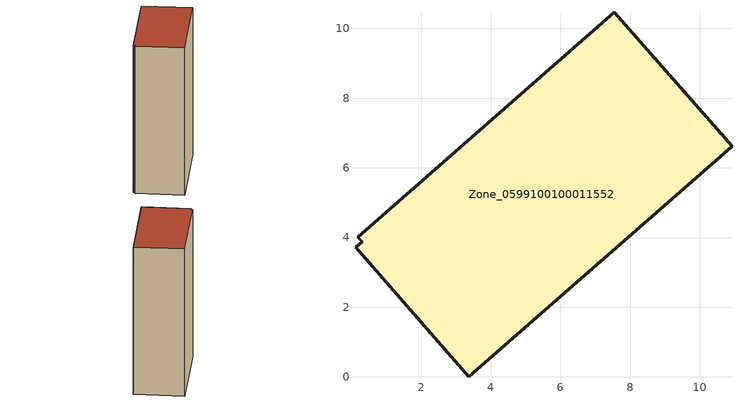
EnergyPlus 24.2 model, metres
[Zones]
Zone_0599100100011552
 floor ground (C_G): 0.12,3.72 0.31,3.88 0.18,4.01 7.54,10.47 10.92,6.62 3.37,0 z3.85
 wall outside (C_F): 10.92,6.62 7.54,10.47 0.18,4.01 0.31,3.88 0.12,3.72 3.37,0 10.92,6.62 z3.85:19.7
 roof outside (C_R): 0.31,3.88 0.12,3.72 3.37,0 10.92,6.62 7.54,10.47 0.18,4.01 z19.7
[BUILDING]
Pand.0599100100011552: North Axis=0; Terrain=City; Loads Convergence Tolerance Value=0.04; Temperature Convergence Tolerance Value=0.4; Solar Distribution=FullExterior; Maximum Number of Warmup Days=25; Minimum Number of Warmup Days=1
[Site:Location]
Rotterdam.The.Hague.AP_ZH_NLD Design_Conditions: Latitude=51.96; Longitude=4.45; Time Zone=1; Elevation=-4.5
[SITE:GROUNDTEMPERATURE:BUILDINGSURFACE]
18, 18, 18, 18, 18, 18, 18, 18, 18, 18, 18, 18
[MATERIAL] Thermal Absorptance=0.9; Solar Absorptance=0.7; Visible Absorptance=0.7
Name | Roughness | Thickness | Conductivity | Density | Specific Heat
G.TI.2015-2018 | MediumSmooth | 0.15 | 0.0428571 | 540 | 1210
F.TI.2015-2018 | Rough | 0.3 | 0.0666667 | 1920 | 840
R.TI.2015-2018 | MediumRough | 0.2 | 0.0333333 | 1500 | 1000
[CONSTRUCTION]
C_G: G.TI.2015-2018
C_F: F.TI.2015-2018
C_R: R.TI.2015-2018
[ZONE]
Zone_0599100100011552: Type=1; Multiplier=1; Ceiling Height=Autocalculate; Volume=Autocalculate; Floor Area=autocalculate; Part of Total Floor Area=Yes
[ZONEINFILTRATION:DESIGNFLOWRATE]
Infil_Zone_0599100100011552: Zone or ZoneList or Space or SpaceList=Zone_0599100100011552; Schedule=AlwaysOn; Design Flow Rate Calculation Method=Flow/Area; Flow Rate per Floor Area=0.0015; Constant Term Coefficient=1; Temperature Term Coefficient=0; Velocity Term Coefficient=0; Velocity Squared Term Coefficient=0
[HVACTEMPLATE:ZONE:IDEALLOADSAIRSYSTEM]
Zone_0599100100011552: Maximum Heating Supply Air Temperature=50; Minimum Cooling Supply Air Temperature=13; Maximum Heating Supply Air Humidity Ratio=0.0156; Minimum Cooling Supply Air Humidity Ratio=0.0077; Heating Limit=NoLimit; Cooling Limit=NoLimit; Dehumidification Control Type=ConstantSensibleHeatRatio; Cooling Sensible Heat Ratio=0.7; Dehumidification Setpoint=60; Humidification Control Type=None; Humidification Setpoint=30; Outdoor Air Method=None; Outdoor Air Flow Rate per Person=0.00944; Outdoor Air Flow Rate per Zone Floor Area=0; Outdoor Air Flow Rate per Zone=0; Demand Controlled Ventilation Type=None; Outdoor Air Economizer Type=NoEconomizer; Heat Recovery Type=None; Sensible Heat Recovery Effectiveness=0.7; Latent Heat Recovery Effectiveness=0.65
[ZONECONTROL:THERMOSTAT]
ThermostatControl_Zone_0599100100011552: Zone or ZoneList=Zone_0599100100011552; Control Type Schedule=DualSetpointControlType; Control 1=Thermostat_Zone_0599100100011552; Temperature Difference Between Cutout And Setpoint=0
[THERMOSTATSETPOINT:DUALSETPOINT]
Thermostat_Zone_0599100100011552: Heating Setpoint Temperature Schedule=HeatingSetpoint_Zone_0599100100011552; Cooling Setpoint Temperature Schedule=CoolingSetpoint_Zone_0599100100011552
[SCHEDULE:COMPACT]
HeatingSetpoint_Zone_0599100100011552: Through: 12/31, For: AllDays, Until: 24:00, 21
CoolingSetpoint_Zone_0599100100011552: Through: 12/31, For: AllDays, Until: 24:00, 24
DualSetpointControlType: Through: 12/31, For: AllDays, Until: 24:00, 4
AlwaysOn: Through: 12/31, For: AllDays, Until: 24:00, 1
